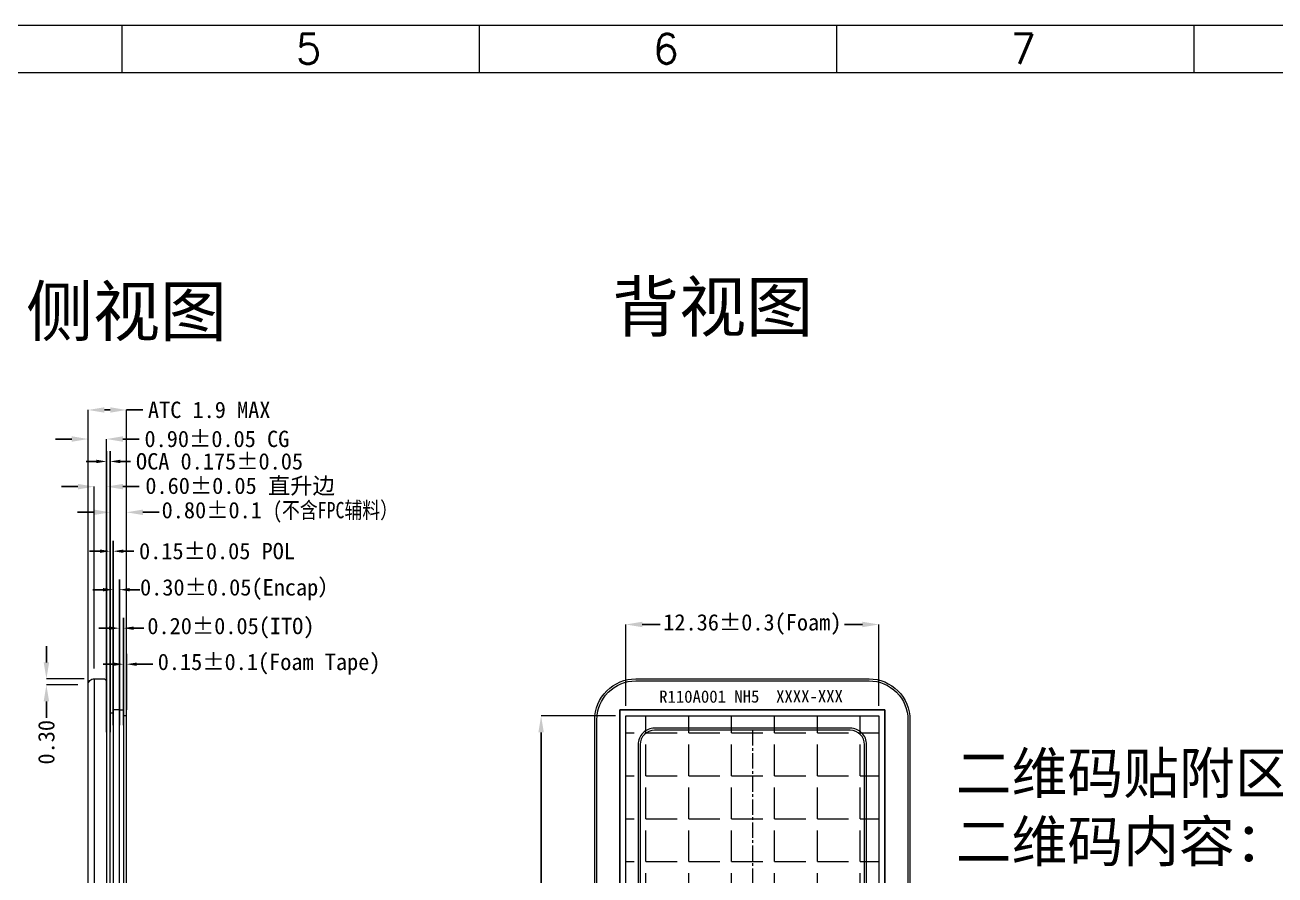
# Model space of a CAD drawing. Header units: millimetres. Extents: x 1403 to 2179, y 158 to 345.
# Drawn here: x 2067.3 to 2128.3, y 303.2 to 344.7 of the extents above; entities that cross this region are included whole.
import ezdxf
from ezdxf.lldxf.tags import DXFTag

# ---------------------------------------------------------------- set-up
doc = ezdxf.new("R2010")
doc.units = ezdxf.units.MM
doc.linetypes.add('CENTER2', pattern=[1.125, 0.75, -0.125, 0.125, -0.125])
doc.layers.get('0').update_dxf_attribs({"lineweight": 5})
doc.layers.get('Defpoints').update_dxf_attribs({"lineweight": 5})
for name, color, linetype, lineweight in [('DIM', 3, 'Continuous', 5), ('Encap', 210, 'Continuous', 5), ('ITO', 2, 'Continuous', 5), ('lens', 6, 'Continuous', 13), ('POL', 202, 'Continuous', 5), ('TAPE-Form', 32, 'Continuous', 5), ('图框', 7, 'Continuous', 5)]:
    doc.layers.add(name, color=color, linetype=linetype, lineweight=lineweight)
doc.layers.add('DIM（标注）', color=3, linetype='Continuous')
doc.layers.add('LCD', color=4, linetype='Continuous')
doc.styles.get("Standard").update_dxf_attribs({"font": 'txt', "bigfont": 'gbcbig.shx'})
doc.styles.add('宋体', font='')
doc.styles.get('宋体').set_extended_font_data('SimSun')
tags = doc.linetypes.add('CENTER', pattern=[0.6, 0.375, -0.075, 0.075, -0.075]).pattern_tags.tags
tags[10:11] = [DXFTag(74, 4), DXFTag(75, 0), DXFTag(340, '0'), DXFTag(46, 1.0), DXFTag(50, 0.0), DXFTag(44, 0.0), DXFTag(45, 0.0)]
tags[8:9] = [DXFTag(74, 4), DXFTag(75, 0), DXFTag(340, '0'), DXFTag(46, 1.0), DXFTag(50, 0.0), DXFTag(44, 0.0), DXFTag(45, 0.0)]
tags[6:7] = [DXFTag(74, 4), DXFTag(75, 0), DXFTag(340, '0'), DXFTag(46, 1.0), DXFTag(50, 0.0), DXFTag(44, 0.0), DXFTag(45, 0.0)]
tags[4:5] = [DXFTag(74, 4), DXFTag(75, 0), DXFTag(340, '0'), DXFTag(46, 1.0), DXFTag(50, 0.0), DXFTag(44, 0.0), DXFTag(45, 0.0)]
doc.dimstyles.new('DIM', dxfattribs={"dimtxt": 0.8, "dimasz": 0.8, "dimexe": 0, "dimexo": 0.5, "dimgap": 0.11, "dimtad": 0, "dimzin": 1, "dimdsep": 46, "dimtxsty": '宋体', "dimcen": 0, "dimclrd": 256, "dimclre": 256, "dimclrt": 256, "dimadec": 0, "dimazin": 0, "dimtm": 1e-09, "dimtfac": 1, "dimtofl": 0, "dimtmove": 0, "dimatfit": 3, "dimfxl": 1, "dimlwe": -1, "dimarcsym": 0})
doc.dimstyles.new('STANDARD$0', dxfattribs={"dimtxt": 1.5, "dimasz": 1.2, "dimexe": 0.6, "dimexo": 0.4, "dimgap": 0.5, "dimtad": 0, "dimzin": 0, "dimdsep": 46, "dimtxsty": 'Standard', "dimcen": 0.09, "dimclrt": 256, "dimadec": 0, "dimazin": 0, "dimtfac": 1, "dimtofl": 0, "dimtmove": 0, "dimatfit": 3, "dimfxl": 1, "dimtolj": 1, "dimtzin": 0, "dimarcsym": 0})

# ---------------------------------------------------------------- blocks, each defined once
blk = doc.blocks.new('*D117')
at = {"layer": 'Defpoints', "color": 0, "lineweight": 5, "transparency": 16777216}
for p in [(2071.877, 315.255), (2071.877, 310.218), (2072.077, 310.218)]:
    blk.add_point(p, dxfattribs=at)
at = {"layer": 'DIM（标注）', "linetype": 'Continuous', "lineweight": -2, "transparency": 16777216}
for p, q in [((2071.877, 310.518), (2071.877, 315.755)), ((2072.077, 310.518), (2072.077, 315.755)), ((2071.377, 315.255), (2070.877, 315.255)), ((2072.577, 315.255), (2073.077, 315.255))]:
    blk.add_line(p, q, dxfattribs=at)
at = {"layer": 'DIM（标注）', "lineweight": 5, "transparency": 16777216}
for points in [[(2071.377, 315.338), (2071.377, 315.171), (2071.877, 315.255)], [(2072.577, 315.338), (2072.577, 315.171), (2072.077, 315.255)]]:
    blk.add_solid(points, dxfattribs=at)
at = {"layer": 'DIM（标注）', "lineweight": 0, "transparency": 16777216, "insert": (2077.325, 315.255), "char_height": 0.8, "attachment_point": 5, "style": '宋体'}
blk.add_mtext('\\A1;0.20±0.05(ITO)', dxfattribs=at)
blk = doc.blocks.new('*D118')
at = {"layer": 'Defpoints', "color": 0, "lineweight": 5, "transparency": 16777216}
for p in [(2071.877, 317.135), (2071.577, 310.218), (2071.877, 310.218)]:
    blk.add_point(p, dxfattribs=at)
at = {"layer": 'DIM（标注）', "linetype": 'Continuous', "lineweight": -2, "transparency": 16777216}
for p, q in [((2071.577, 310.518), (2071.577, 317.635)), ((2071.877, 310.518), (2071.877, 317.635)), ((2071.077, 317.135), (2070.577, 317.135)), ((2072.377, 317.135), (2072.877, 317.135))]:
    blk.add_line(p, q, dxfattribs=at)
at = {"layer": 'DIM（标注）', "lineweight": 5, "transparency": 16777216}
for points in [[(2071.077, 317.218), (2071.077, 317.052), (2071.577, 317.135)], [(2072.377, 317.218), (2072.377, 317.052), (2071.877, 317.135)]]:
    blk.add_solid(points, dxfattribs=at)
at = {"layer": 'DIM（标注）', "lineweight": 0, "transparency": 16777216, "insert": (2077.785, 317.135), "char_height": 0.8, "attachment_point": 5, "style": '宋体'}
blk.add_mtext('\\A1;0.30±0.05(Encap）', dxfattribs=at)
blk = doc.blocks.new('R110A4K-001-PNL-V01-B')
at = {"layer": 'Encap', "lineweight": 5}
blk.add_lwpolyline([(271.712, 294.724), (271.412, 294.724), (271.412, 266.674), (271.712, 266.674)], close=True, dxfattribs=at)
at = {"layer": 'ITO', "lineweight": 5}
blk.add_lwpolyline([(271.712, 294.724), (271.912, 294.724), (271.912, 263.784), (271.712, 263.784)], close=True, dxfattribs=at)
blk = doc.blocks.new('R110A4K-001-POL-V01-B')
at = {"layer": 'POL', "lineweight": 5}
blk.add_lwpolyline([(455.714, 294.574), (455.867, 294.574), (455.867, 267.374), (455.714, 267.374)], close=True, dxfattribs=at)
at = {"layer": 'DIM', "lineweight": 5}
blk.add_blockref('R110A4K-001-PNL-V01-B', (184.454, 0), dxfattribs=at)
blk = doc.blocks.new('R110A4K-001-PNL-V01-C')
at = {"color": 1, "linetype": 'CENTER2', "lineweight": 5}
for p, q in [((302.636, 293.726), (302.636, 268.148)), ((308.117, 280.937), (297.155, 280.937))]:
    blk.add_line(p, q, dxfattribs=at)
at = {"layer": 'LCD', "color": 6, "lineweight": 5}
blk.add_lwpolyline([(309.116, 294.724), (296.156, 294.724), (296.156, 266.674), (309.116, 266.674)], close=True, dxfattribs=at)
at = {"layer": 'LCD', "color": 2, "lineweight": 5}
blk.add_lwpolyline([(309.116, 263.784), (296.156, 263.784), (296.156, 294.724), (309.116, 294.724)], close=True, dxfattribs=at)
at = {"layer": 'LCD', "color": 1, "lineweight": 5}
blk.add_lwpolyline([(307.417, 268.148, 0.414214), (308.117, 268.848), (308.117, 293.026, 0.414214), (307.417, 293.726), (297.855, 293.726, 0.414214), (297.155, 293.026), (297.155, 268.848, 0.414214), (297.855, 268.148)], format="xyb", close=True, dxfattribs=at)
blk = doc.blocks.new('R110A4K-001-POL-V01-C')
at = {"layer": 'DIM', "lineweight": 5}
blk.add_blockref('R110A4K-001-PNL-V01-C', (184.454, 0), dxfattribs=at)
blk = doc.blocks.new('*D119')
at = {"layer": 'Defpoints', "color": 0, "lineweight": 5, "transparency": 16777216}
for p in [(2071.577, 319.015), (2071.424, 311.115), (2071.577, 311.115)]:
    blk.add_point(p, dxfattribs=at)
at = {"layer": 'DIM（标注）', "linetype": 'Continuous', "lineweight": -2, "transparency": 16777216}
for p, q in [((2071.424, 311.415), (2071.424, 319.515)), ((2071.577, 311.415), (2071.577, 319.515)), ((2070.924, 319.015), (2070.424, 319.015)), ((2072.077, 319.015), (2072.577, 319.015))]:
    blk.add_line(p, q, dxfattribs=at)
at = {"layer": 'DIM（标注）', "lineweight": 5, "transparency": 16777216}
for points in [[(2070.924, 319.098), (2070.924, 318.932), (2071.424, 319.015)], [(2072.077, 319.098), (2072.077, 318.932), (2071.577, 319.015)]]:
    blk.add_solid(points, dxfattribs=at)
at = {"layer": 'DIM（标注）', "lineweight": 0, "transparency": 16777216, "insert": (2076.647, 319.015), "char_height": 0.8, "attachment_point": 5, "style": '宋体'}
blk.add_mtext('\\A1;0.15±0.05 POL', dxfattribs=at)
blk = doc.blocks.new('R110A4K-001-FOAM-V01-A')
at = {"layer": 'TAPE-Form', "lineweight": 5}
h = blk.add_hatch(dxfattribs=at)
h.set_pattern_fill('ANGLE', color=256, scale=0.3, style=0)
h.set_pattern_definition([(0, (0, 0), (0, 2.0955), [1.524, -0.5715]), (90, (0, 0), (-2.0955, 1e-16), [1.524, -0.5715])])
h.paths.add_polyline_path([(620.911, 262.172), (610.108, 262.172), (610.108, 292.512), (622.468, 292.512), (622.468, 262.172)])
at = {"layer": 'DIM', "color": 1, "linetype": 'CENTER', "lineweight": 5}
for p, q in [((616.288, 276.525), (616.288, 281.525)), ((613.788, 279.025), (618.788, 279.025))]:
    blk.add_line(p, q, dxfattribs=at)
at = {"layer": 'TAPE-Form', "lineweight": 5}
blk.add_lwpolyline([(620.911, 262.172), (610.108, 262.172), (610.108, 292.512), (622.468, 292.512), (622.468, 262.172)], close=True, dxfattribs=at)
blk = doc.blocks.new('*D120')
at = {"layer": 'Defpoints', "color": 0, "lineweight": 5, "transparency": 16777216}
for p in [(2072.077, 313.494), (2072.077, 310.965), (2072.227, 310.965)]:
    blk.add_point(p, dxfattribs=at)
at = {"layer": 'DIM（标注）', "linetype": 'Continuous', "lineweight": -2, "transparency": 16777216}
for p, q in [((2072.077, 311.265), (2072.077, 313.994)), ((2072.227, 311.265), (2072.227, 313.994)), ((2071.577, 313.494), (2071.077, 313.494)), ((2072.727, 313.494), (2073.513, 313.494))]:
    blk.add_line(p, q, dxfattribs=at)
at = {"layer": 'DIM（标注）', "lineweight": 5, "transparency": 16777216}
for points in [[(2071.577, 313.577), (2071.577, 313.41), (2072.077, 313.494)], [(2072.727, 313.577), (2072.727, 313.41), (2072.227, 313.494)]]:
    blk.add_solid(points, dxfattribs=at)
at = {"layer": 'DIM（标注）', "lineweight": 0, "transparency": 16777216, "insert": (2079.192, 313.494), "char_height": 0.8, "attachment_point": 5, "style": '宋体'}
blk.add_mtext('\\A1;0.15±0.1(Foam Tape)', dxfattribs=at)
blk = doc.blocks.new('R110A4K-001-FOAM-V01-B')
at = {"layer": 'TAPE-Form', "lineweight": 5}
for p, q in [((643.718, 292.512), (643.718, 262.172)), ((643.868, 292.512), (643.718, 292.512)), ((643.868, 262.172), (643.868, 292.512)), ((643.718, 262.172), (643.868, 262.172))]:
    blk.add_line(p, q, dxfattribs=at)
blk = doc.blocks.new('*D127')
at = {"layer": 'Defpoints', "color": 0, "lineweight": 5, "transparency": 16777216}
for p in [(2072.227, 320.915), (2071.424, 310.039), (2072.227, 310.039)]:
    blk.add_point(p, dxfattribs=at)
at = {"layer": 'DIM', "lineweight": -2, "transparency": 16777216}
for p, q in [((2070.624, 320.915), (2069.824, 320.915)), ((2073.027, 320.915), (2073.827, 320.915))]:
    blk.add_line(p, q, dxfattribs=at)
at = {"layer": 'DIM', "transparency": 16777216}
for p, q in [((2071.424, 310.539), (2071.424, 320.915)), ((2072.227, 310.539), (2072.227, 320.915))]:
    blk.add_line(p, q, dxfattribs=at)
at = {"layer": 'DIM', "lineweight": 5, "transparency": 16777216}
for points in [[(2070.624, 321.048), (2070.624, 320.782), (2071.424, 320.915)], [(2073.027, 321.048), (2073.027, 320.782), (2072.227, 320.915)]]:
    blk.add_solid(points, dxfattribs=at)
at = {"layer": 'DIM', "lineweight": 5, "transparency": 16777216, "insert": (2079.715, 320.915), "char_height": 0.8, "attachment_point": 5, "style": '宋体'}
blk.add_mtext('\\A1;0.80±0.1 {\\fSimHei|b0|i0|c134|p49;\\W0.8;(不含FPC辅料）}', dxfattribs=at)
blk = doc.blocks.new('*D121')
at = {"layer": 'Defpoints', "color": 0, "lineweight": 5, "transparency": 16777216}
for p in [(2096.621, 310.965), (2092.48, 280.625), (2096.621, 280.625)]:
    blk.add_point(p, dxfattribs=at)
at = {"layer": 'DIM', "transparency": 16777216}
for p, q in [((2096.121, 310.965), (2092.48, 310.965)), ((2096.121, 280.625), (2092.48, 280.625))]:
    blk.add_line(p, q, dxfattribs=at)
at = {"layer": 'DIM', "lineweight": -2, "transparency": 16777216}
for p, q in [((2092.48, 310.165), (2092.48, 300.323)), ((2092.48, 281.425), (2092.48, 291.267))]:
    blk.add_line(p, q, dxfattribs=at)
at = {"layer": 'DIM', "lineweight": 5, "transparency": 16777216}
for points in [[(2092.346, 310.165), (2092.613, 310.165), (2092.48, 310.965)], [(2092.346, 281.425), (2092.613, 281.425), (2092.48, 280.625)]]:
    blk.add_solid(points, dxfattribs=at)
at = {"layer": 'DIM', "lineweight": 5, "transparency": 16777216, "insert": (2092.48, 295.795), "char_height": 0.8, "attachment_point": 5, "rotation": 90, "style": '宋体'}
blk.add_mtext('\\A1;30.34±0.3{\\A0;(Foam)}', dxfattribs=at)
blk = doc.blocks.new('*D122')
at = {"layer": 'Defpoints', "color": 0, "lineweight": 5, "transparency": 16777216}
for p in [(2108.981, 315.435), (2096.621, 310.965), (2108.981, 310.965)]:
    blk.add_point(p, dxfattribs=at)
at = {"layer": 'DIM', "transparency": 16777216}
for p, q in [((2096.621, 311.465), (2096.621, 315.435)), ((2108.981, 311.465), (2108.981, 315.435))]:
    blk.add_line(p, q, dxfattribs=at)
at = {"layer": 'DIM', "lineweight": -2, "transparency": 16777216}
for p, q in [((2097.421, 315.435), (2098.304, 315.435)), ((2108.181, 315.435), (2107.298, 315.435))]:
    blk.add_line(p, q, dxfattribs=at)
at = {"layer": 'DIM', "lineweight": 5, "transparency": 16777216}
for points in [[(2097.421, 315.569), (2097.421, 315.302), (2096.621, 315.435)], [(2108.181, 315.569), (2108.181, 315.302), (2108.981, 315.435)]]:
    blk.add_solid(points, dxfattribs=at)
at = {"layer": 'DIM', "lineweight": 5, "transparency": 16777216, "insert": (2102.801, 315.435), "char_height": 0.8, "attachment_point": 5, "style": '宋体'}
blk.add_mtext('\\A1;12.36±0.3{\\A0;(Foam)}', dxfattribs=at)
blk = doc.blocks.new('R110A4K-001-NH5-CVL-V01-C')
at = {"lineweight": 5}
h = blk.add_hatch(color=7, dxfattribs=at)
edge = h.paths.add_edge_path()
edge.add_line((1749.839, 271.003), (1746.439, 271.003))
edge.add_arc((1746.439, 272.403), 1.4, 180, 270, ccw=False)
edge.add_line((1745.039, 272.403), (1745.039, 274.251))
edge.add_line((1745.039, 274.251), (1751.239, 274.251))
edge.add_line((1751.239, 274.251), (1751.239, 272.403))
edge.add_arc((1749.839, 272.403), 1.4, 270, 360, ccw=False)
edge = h.paths.add_edge_path(flags=16)
edge.add_line((1745.239, 272.403), (1745.239, 274.051))
edge.add_line((1745.239, 274.051), (1751.039, 274.051))
edge.add_line((1751.039, 274.051), (1751.039, 272.403))
edge.add_arc((1749.839, 272.403), 1.2, 270, 360, ccw=False)
edge.add_line((1749.839, 271.203), (1746.439, 271.203))
edge.add_arc((1746.439, 272.403), 1.2, 180, 270, ccw=False)
at = {"color": 7, "lineweight": 5}
for points in [[(1749.839, 271.003), (1746.439, 271.003, -0.414214), (1745.039, 272.403), (1745.039, 274.251), (1751.239, 274.251), (1751.239, 272.403, -0.414214)], [(1745.239, 272.403), (1745.239, 274.051), (1751.039, 274.051), (1751.039, 272.403, -0.414214), (1749.839, 271.203), (1746.439, 271.203, -0.414214)]]:
    blk.add_lwpolyline(points, format="xyb", close=True, dxfattribs=at)
at = {"layer": 'lens', "linetype": 'Continuous'}
for points in [[(1740.44, 275.509), (1740.44, 304.783, -0.414214), (1742.44, 306.783), (1753.84, 306.783, -0.414214), (1755.84, 304.783), (1755.84, 275.509, -1)], [(1740.54, 275.509), (1740.54, 304.783, -0.414214), (1742.44, 306.683), (1753.84, 306.683, -0.414214), (1755.74, 304.783), (1755.74, 275.509, -1)], [(1752.92, 278.593, 0.414214), (1753.72, 279.393), (1753.72, 303.571, 0.414214), (1752.92, 304.371), (1743.358, 304.371, 0.414214), (1742.558, 303.571), (1742.558, 279.393, 0.414214), (1743.358, 278.593)]]:
    blk.add_lwpolyline(points, format="xyb", close=True, dxfattribs=at)
at = {"layer": 'lens', "color": 1, "linetype": 'CENTER', "lineweight": 5}
for points in [[(1748.139, 288.982), (1748.139, 293.982)], [(1745.639, 291.482), (1750.639, 291.482)]]:
    blk.add_lwpolyline(points, dxfattribs=at)
at = {"layer": 'lens', "color": 7, "linetype": 'Continuous', "insert": (1741.851, 306.207), "char_height": 0.84896, "width": 17.34052, "attachment_point": 1, "rotation": 0.14393, "style": '宋体'}
blk.add_mtext('{\\fSimHei|b0|i0|c134|p49;   \\fSimSun|b0|i0|c134|p2;\\H0.7067x;R110A001 NH5  XXXX-XXX}\\P{\\fSimHei|b0|i0|c134|p49;   }', dxfattribs=at)
blk = doc.blocks.new('R110A4K-001-NH5-CVL-V01-B')
at = {"layer": 'lens', "linetype": 'Continuous'}
blk.add_lwpolyline([(1724.824, 306.783), (1724.823, 267.809, -0.414214), (1724.523, 268.109), (1724.524, 306.483, -0.414214), (1724.824, 306.783), (1725.323, 306.783), (1725.424, 306.682), (1725.423, 267.909), (1725.323, 267.809), (1724.823, 267.809)], format="xyb", dxfattribs=at)
blk = doc.blocks.new('*D137')
at = {"layer": 'Defpoints', "color": 0, "lineweight": 5, "transparency": 16777216}
for p in [(2071.249, 324.496), (2070.349, 312.48), (2071.249, 312.48)]:
    blk.add_point(p, dxfattribs=at)
at = {"layer": 'DIM', "lineweight": -2, "transparency": 16777216}
for p, q in [((2069.549, 324.496), (2068.749, 324.496)), ((2072.049, 324.496), (2072.849, 324.496))]:
    blk.add_line(p, q, dxfattribs=at)
at = {"layer": 'DIM', "transparency": 16777216}
for p, q in [((2070.349, 312.98), (2070.349, 324.496)), ((2071.249, 312.98), (2071.249, 324.496))]:
    blk.add_line(p, q, dxfattribs=at)
at = {"layer": 'DIM', "lineweight": 5, "transparency": 16777216}
for points in [[(2069.549, 324.629), (2069.549, 324.362), (2070.349, 324.496)], [(2072.049, 324.629), (2072.049, 324.362), (2071.249, 324.496)]]:
    blk.add_solid(points, dxfattribs=at)
at = {"layer": 'DIM', "lineweight": 5, "transparency": 16777216, "insert": (2076.64, 324.496), "char_height": 0.8, "attachment_point": 5, "style": '宋体'}
blk.add_mtext('\\A1;0.90±0.05 CG', dxfattribs=at)
blk = doc.blocks.new('*D138')
at = {"layer": 'Defpoints', "color": 0, "lineweight": 5, "transparency": 16777216}
for p in [(2071.249, 322.169), (2070.649, 312.78), (2071.249, 312.238)]:
    blk.add_point(p, dxfattribs=at)
at = {"layer": 'DIM', "lineweight": -2, "transparency": 16777216}
for p, q in [((2069.849, 322.169), (2069.049, 322.169)), ((2072.049, 322.169), (2072.849, 322.169))]:
    blk.add_line(p, q, dxfattribs=at)
at = {"layer": 'DIM', "transparency": 16777216}
for p, q in [((2070.649, 313.28), (2070.649, 322.169)), ((2071.249, 312.738), (2071.249, 322.169))]:
    blk.add_line(p, q, dxfattribs=at)
at = {"layer": 'DIM', "lineweight": 5, "transparency": 16777216}
for points in [[(2069.849, 322.302), (2069.849, 322.035), (2070.649, 322.169)], [(2072.049, 322.302), (2072.049, 322.035), (2071.249, 322.169)]]:
    blk.add_solid(points, dxfattribs=at)
at = {"layer": 'DIM', "lineweight": 5, "transparency": 16777216, "insert": (2077.775, 322.169), "char_height": 0.8, "attachment_point": 5, "style": '宋体'}
blk.add_mtext('\\A1;0.60±0.05 直升边', dxfattribs=at)
blk = doc.blocks.new('*D139')
at = {"layer": 'Defpoints', "color": 0, "lineweight": 5, "transparency": 16777216}
for p in [(2070.649, 312.78), (2068.311, 312.48), (2070.349, 312.48)]:
    blk.add_point(p, dxfattribs=at)
at = {"layer": 'DIM', "lineweight": -2, "transparency": 16777216}
for p, q in [((2068.311, 313.58), (2068.311, 314.38)), ((2068.311, 311.68), (2068.311, 310.88))]:
    blk.add_line(p, q, dxfattribs=at)
at = {"layer": 'DIM', "transparency": 16777216}
for p, q in [((2070.149, 312.78), (2068.311, 312.78)), ((2069.849, 312.48), (2068.311, 312.48))]:
    blk.add_line(p, q, dxfattribs=at)
at = {"layer": 'DIM', "lineweight": 5, "transparency": 16777216}
for points in [[(2068.178, 313.58), (2068.445, 313.58), (2068.311, 312.78)], [(2068.178, 311.68), (2068.445, 311.68), (2068.311, 312.48)]]:
    blk.add_solid(points, dxfattribs=at)
at = {"layer": 'DIM', "lineweight": 5, "transparency": 16777216, "insert": (2068.311, 309.681), "char_height": 0.8, "attachment_point": 5, "rotation": 90, "style": '宋体'}
blk.add_mtext('0.30', dxfattribs=at)
blk = doc.blocks.new('*D140')
at = {"layer": 'Defpoints', "color": 0, "lineweight": 5, "transparency": 16777216}
for p in [(2072.227, 325.915), (2070.349, 309.724), (2072.227, 309.724)]:
    blk.add_point(p, dxfattribs=at)
at = {"layer": 'DIM', "transparency": 16777216}
for p, q in [((2070.349, 310.224), (2070.349, 325.915)), ((2072.227, 310.224), (2072.227, 325.915))]:
    blk.add_line(p, q, dxfattribs=at)
at = {"layer": 'DIM', "lineweight": -2, "transparency": 16777216}
for p, q in [((2071.149, 325.915), (2071.427, 325.915)), ((2072.227, 325.915), (2073.027, 325.915))]:
    blk.add_line(p, q, dxfattribs=at)
at = {"layer": 'DIM', "lineweight": 5, "transparency": 16777216}
for points in [[(2071.149, 326.048), (2071.149, 325.782), (2070.349, 325.915)], [(2071.427, 326.048), (2071.427, 325.782), (2072.227, 325.915)]]:
    blk.add_solid(points, dxfattribs=at)
at = {"layer": 'DIM', "lineweight": 5, "transparency": 16777216, "insert": (2076.265, 325.915), "char_height": 0.8, "attachment_point": 5, "style": '宋体'}
blk.add_mtext('\\A1;ATC 1.9 MAX', dxfattribs=at)
blk = doc.blocks.new('*D141')
at = {"layer": 'Defpoints', "color": 0, "lineweight": 5, "transparency": 16777216}
for p in [(2071.424, 323.4), (2071.249, 309.871), (2071.424, 309.871)]:
    blk.add_point(p, dxfattribs=at)
at = {"layer": 'DIM（标注）', "linetype": 'Continuous', "lineweight": -2, "transparency": 16777216}
for p, q in [((2071.249, 310.171), (2071.249, 323.9)), ((2071.424, 310.171), (2071.424, 323.9)), ((2070.749, 323.4), (2070.249, 323.4)), ((2071.924, 323.4), (2072.424, 323.4))]:
    blk.add_line(p, q, dxfattribs=at)
at = {"layer": 'DIM（标注）', "lineweight": 5, "transparency": 16777216}
for points in [[(2070.749, 323.484), (2070.749, 323.317), (2071.249, 323.4)], [(2071.924, 323.484), (2071.924, 323.317), (2071.424, 323.4)]]:
    blk.add_solid(points, dxfattribs=at)
at = {"layer": 'DIM（标注）', "lineweight": 0, "transparency": 16777216, "insert": (2076.769, 323.4), "char_height": 0.8, "attachment_point": 5, "style": '宋体'}
blk.add_mtext('\\A1;OCA 0.175%%P0.05', dxfattribs=at)

msp = doc.modelspace()

# ---------------------------------------------------------------- linework, layer by layer
at = {"layer": '图框', "color": 7, "linetype": 'ByBlock', "lineweight": 5, "ltscale": 0.55}
for p, q in [((1999.844, 344.723), (2179.09, 344.723)), ((2072.008, 342.395), (2072.008, 344.723)), ((2089.467, 342.395), (2089.467, 344.723)), ((2106.926, 342.395), (2106.926, 344.723)), ((2124.385, 342.395), (2124.385, 344.723)), ((2002.172, 342.395), (2176.762, 342.395))]:
    msp.add_line(p, q, dxfattribs=at)

# ---------------------------------------------------------------- block references
at = {"layer": 'DIM', "lineweight": 5}
for name, p in [('R110A4K-001-NH5-CVL-V01-B', (345.825, 5.996)), ('R110A4K-001-NH5-CVL-V01-C', (354.662, 5.996)), ('R110A4K-001-POL-V01-B', (1615.71, 16.541)), ('R110A4K-001-FOAM-V01-B', (1428.358, 18.453)), ('R110A4K-001-POL-V01-C', (1615.71, 16.541)), ('R110A4K-001-FOAM-V01-A', (1486.513, 18.453))]:
    msp.add_blockref(name, p, dxfattribs=at)

# ---------------------------------------------------------------- texts
at = {"color": 1, "char_height": 2.4, "width": 23.43111, "attachment_point": 1}
for s, insert in [('{\\fSimSun|b0|i0|c134|p54;侧视图}', (2067.316, 331.937)), ('{\\fSimSun|b0|i0|c134|p54;背视图}', (2095.951, 332.158))]:
    msp.add_mtext(s, dxfattribs=dict(at, insert=insert))
at = {"color": 3, "insert": (2112.733, 309.174), "char_height": 2, "width": 64.61125, "attachment_point": 1}
msp.add_mtext('{\\fSimSun|b0|i0|c134|p2;\\C1;二维码贴附区域\\fSimHei|b0|i0|c134|p2;\\P二维码内容：}', dxfattribs=at)
at = {"layer": '图框', "color": 7, "linetype": 'ByBlock', "lineweight": 5, "ltscale": 0.55, "char_height": 1.455, "width": 2.47698, "attachment_point": 1}
for s, insert in [('5', (2080.498, 344.285)), ('6', (2097.957, 344.285)), ('7', (2115.416, 344.285))]:
    msp.add_mtext(s, dxfattribs=dict(at, insert=insert))

# ---------------------------------------------------------------- dimensions: what is measured, and where the dimension line sits
at = {"layer": 'DIM', "lineweight": 5}
for base, p1, p2, text, override, picture, middle in [((2072.227, 325.915), (2070.349, 309.724), (2072.227, 309.724), 'ATC 1.9 MAX', {"dimgap": 0.11, "dimtol": 1, "dimlim": 0, "dimtp": 0.2, "dimtm": 0.2, "dimtfac": 1, "dimtdec": 3, "dimfxl": 0.5, "dimtolj": 1}, '*D140', (2076.265, 325.915)), ((2071.249, 324.496), (2070.349, 312.48), (2071.249, 312.48), '<> CG', {"dimgap": 0.11, "dimtol": 1, "dimlim": 0, "dimtp": 0.05, "dimtm": 0.05, "dimtfac": 1, "dimtdec": 3, "dimtolj": 1}, '*D137', (2076.64, 324.496)), ((2071.249, 322.169), (2070.649, 312.78), (2071.249, 312.238), '<> 直升边', {"dimtol": 1, "dimtp": 0.05, "dimtm": 0.05, "dimtdec": 3, "dimtolj": 1}, '*D138', (2077.775, 322.169)), ((2072.227, 320.915), (2071.424, 310.039), (2072.227, 310.039), '<> {\\fSimHei|b0|i0|c134|p49;\\W0.8;(不含FPC辅料）}', {"dimtol": 1, "dimtp": 0.1, "dimtm": 0.1, "dimtdec": 3, "dimfxl": 0.5, "dimtolj": 1}, '*D127', (2079.715, 320.915)), ((2108.981, 315.435), (2096.621, 310.965), (2108.981, 310.965), '<>{\\A0;(Foam)}', {"dimtol": 1, "dimtp": 0.3, "dimtm": 0.3, "dimtdec": 3, "dimtolj": 1}, '*D122', (2102.801, 315.435))]:
    dim = msp.add_linear_dim(base=base, p1=p1, p2=p2, text=text, dimstyle='DIM', override=override, dxfattribs=at)
    dim.commit()
    dim.dimension.update_dxf_attribs({"geometry": picture, "text_midpoint": middle})
dim = msp.add_linear_dim(base=(2068.311, 312.48), p1=(2070.649, 312.78), p2=(2070.349, 312.48), angle=90, dimstyle='DIM', dxfattribs=at)
dim.commit()
dim.dimension.update_dxf_attribs({"geometry": '*D139', "text_midpoint": (2068.311, 309.681)})
dim = msp.add_linear_dim(base=(2092.48, 280.625), p1=(2096.621, 310.965), p2=(2096.621, 280.625), angle=90, text='<>{\\A0;(Foam)}', dimstyle='DIM', override={"dimgap": 0.11, "dimtol": 1, "dimlim": 0, "dimtp": 0.3, "dimtm": 0.3, "dimtfac": 1, "dimtdec": 3, "dimtolj": 1}, dxfattribs=at)
dim.commit()
dim.dimension.update_dxf_attribs({"geometry": '*D121', "text_midpoint": (2092.48, 295.795)})
at = {"layer": 'DIM（标注）', "lineweight": 0}
for base, p1, p2, text, override, picture, middle in [((2071.424, 323.4), (2071.249, 309.871), (2071.424, 309.871), 'OCA 0.175%%P0.05', {"dimtxt": 0.8, "dimasz": 0.5, "dimexe": 0.5, "dimexo": 0.3, "dimgap": 0.11, "dimzin": 1, "dimtxsty": '宋体', "dimcen": 0, "dimclrd": 256, "dimclre": 256, "dimtol": 1, "dimlim": 0, "dimtp": 0.05, "dimtm": 0.05, "dimtfac": 1, "dimtdec": 3, "dimfxl": 0.5, "dimtolj": 1, "dimtzin": 8}, '*D141', (2076.769, 323.4)), ((2071.577, 319.015), (2071.424, 311.115), (2071.577, 311.115), '<> POL', {"dimtxt": 0.8, "dimasz": 0.5, "dimexe": 0.5, "dimexo": 0.3, "dimgap": 0.11, "dimzin": 1, "dimtxsty": '宋体', "dimcen": 0, "dimclrd": 256, "dimclre": 256, "dimtol": 1, "dimtp": 0.05, "dimtm": 0.05, "dimtdec": 3, "dimfxl": 0.5, "dimtzin": 8}, '*D119', (2076.647, 319.015))]:
    dim = msp.add_linear_dim(base=base, p1=p1, p2=p2, text=text, dimstyle='STANDARD$0', override=override, dxfattribs=at)
    dim.commit()
    dim.dimension.update_dxf_attribs({"geometry": picture, "text_midpoint": middle})
for base, p1, p2, text, override, picture, middle in [((2071.877, 317.135), (2071.577, 310.218), (2071.877, 310.218), '<>(Encap）', {"dimtxt": 0.8, "dimasz": 0.5, "dimexe": 0.5, "dimexo": 0.3, "dimgap": 0.11, "dimzin": 1, "dimtxsty": '宋体', "dimcen": 0, "dimclrd": 256, "dimclre": 256, "dimtol": 1, "dimlim": 0, "dimtp": 0.05, "dimtm": 0.05, "dimtfac": 1, "dimtdec": 3, "dimfxl": 0.5, "dimtolj": 1, "dimtzin": 8}, '*D118', (2077.785, 317.135)), ((2071.877, 315.255), (2072.077, 310.218), (2071.877, 310.218), '<>(ITO)', {"dimtxt": 0.8, "dimasz": 0.5, "dimexe": 0.5, "dimexo": 0.3, "dimgap": 0.11, "dimzin": 1, "dimtxsty": '宋体', "dimcen": 0, "dimclrd": 256, "dimclre": 256, "dimtol": 1, "dimtp": 0.05, "dimtm": 0.05, "dimtdec": 3, "dimfxl": 0.5, "dimtzin": 8}, '*D117', (2077.325, 315.255)), ((2072.077, 313.494), (2072.227, 310.965), (2072.077, 310.965), '<>(Foam Tape)', {"dimtxt": 0.8, "dimasz": 0.5, "dimexe": 0.5, "dimexo": 0.3, "dimgap": 0.11, "dimzin": 1, "dimtxsty": '宋体', "dimcen": 0, "dimclrd": 256, "dimclre": 256, "dimtol": 1, "dimlim": 0, "dimtp": 0.1, "dimtm": 0.1, "dimtfac": 1, "dimtdec": 3, "dimfxl": 0.5, "dimtolj": 1, "dimtzin": 8}, '*D120', (2079.192, 313.494))]:
    dim = msp.add_linear_dim(base=base, p1=p1, p2=p2, text=text, dimstyle='STANDARD$0', override=override, dxfattribs=at)
    dim.commit()
    dim.dimension.update_dxf_attribs({"geometry": picture, "text_midpoint": middle, "dimtype": 160})

doc.saveas('drawing.dxf')
